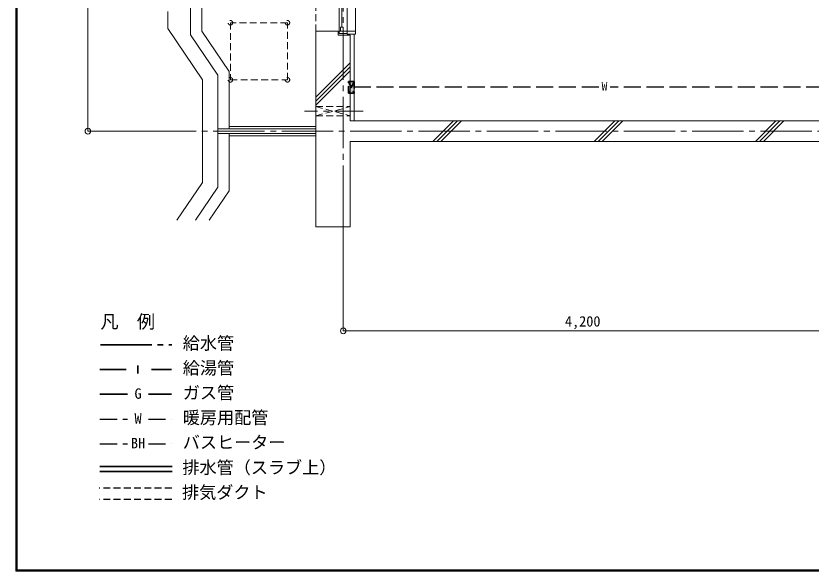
# Model space of a CAD drawing. Units: millimetres at full size, sheet at 1:50; details may follow other scales. Extents: x -9674 to 9699, y -6794 to 6791.
# Drawn here: x -9674 to -2700, y -6794 to -1928 of the extents above; entities that cross this region are included whole.
import ezdxf
from ezdxf.enums import TextEntityAlignment as Align

# ---------------------------------------------------------------- set-up
doc = ezdxf.new("R2010")
doc.units = ezdxf.units.MM
doc.header["$LTSCALE"] = 50
doc.header["$PDMODE"] = 32
doc.header["$PDSIZE"] = 50
for name, pattern in [('CHAIN1', [8, 5, -1, 1, -1]), ('CHAIN2', [12, 9, -1, 1, -1]), ('DASHED1', [1.8, 1.2, -0.6]), ('DASHED3', [4, 3, -1])]:
    doc.linetypes.add(name, pattern=pattern)
for name, color, linetype, lineweight in [('0-0_図面枠', 7, 'Continuous', 9), ('1-0_芯', 134, 'CHAIN2', 9), ('1-1_躯体', 134, 'Continuous', 9), ('1-3_建具', 134, 'Continuous', 9), ('1-6_ﾊﾞﾙｺﾆｰ・階段', 134, 'Continuous', 9), ('1-7_その他', 134, 'DASHED1', 9), ('1-8_ハッチ', 134, 'Continuous', 9), ('1-B_寸法', 134, 'Continuous', 9), ('1-C_梁', 134, 'DASHED1', 9), ('2-0_芯', 3, 'Continuous', 35), ('2-2', 5, 'DASHED3', 25), ('2-9_金物', 1, 'CHAIN2', 35), ('2-A_文字', 6, 'Continuous', 35), ('2-C', 2, 'DASHED1', 25)]:
    doc.layers.add(name, color=color, linetype=linetype, lineweight=lineweight)
doc.layers.add('2-F_補助線', color=7, linetype='Continuous')
doc.styles.add('ＭＳ ゴシック', font='')
doc.styles.get('ＭＳ ゴシック').set_extended_font_data('MS Gothic')

msp = doc.modelspace()

# ---------------------------------------------------------------- linework, layer by layer
at = {"layer": '0-0_図面枠'}
for p, q in [((-9673.92, 6791.43), (-9673.92, -6793.93)), ((-9672.16, 6789.66), (-9672.16, -6792.16)), ((-9670.4, 6787.9), (-9670.4, -6790.4)), ((-9668.64, -6788.64), (-9668.64, 6786.14)), ((-9666.87, 6784.38), (-9666.87, -6786.88)), ((-9665.11, 6782.61), (-9665.11, -6785.11)), ((-9663.35, 6780.85), (-9663.35, -6783.35)), ((-9673.92, -6793.93), (9698.92, -6793.93)), ((-9672.16, -6792.16), (9697.16, -6792.16)), ((-9670.4, -6790.4), (9695.4, -6790.4)), ((9693.64, -6788.64), (-9668.64, -6788.64)), ((-9666.87, -6786.88), (9691.87, -6786.88)), ((-9665.11, -6785.11), (9690.11, -6785.11)), ((-9663.35, -6783.35), (9688.35, -6783.35))]:
    msp.add_line(p, q, dxfattribs=at)
at = {"layer": '1-0_芯'}
for p, q in [((-6802.5, -3688.13), (-6802.5, 4241.87)), ((-8542.5, -2938.13), (8067.5, -2938.13))]:
    msp.add_line(p, q, dxfattribs=at)
at = {"layer": '1-1_躯体'}
for p, q in [((-7042.5, -3778.13), (-7042.5, -2063.13)), ((-7042.5, -2063.13), (-6847.5, -2063.13)), ((-6847.5, -2098.13), (-6847.5, -2063.13)), ((-6742.5, -2098.13), (-6847.5, -2098.13)), ((-6742.5, -2848.13), (-6742.5, -2098.13)), ((-6742.5, -2848.13), (6057.5, -2848.13)), ((-6742.5, -3028.13), (6057.5, -3028.13))]:
    msp.add_line(p, q, dxfattribs=at)
msp.add_lwpolyline([(-7042.5, -3778.13), (-6742.5, -3778.13), (-6742.5, -3028.13)], dxfattribs=at)
at = {"layer": '1-3_建具'}
for p, q in [((-6695.5, -2063.13), (-6695.5, 2366.87)), ((-6837.5, -348.13), (-6837.5, -2048.13)), ((-6767.5, -348.13), (-6767.5, -2048.13)), ((-6814.5, -2028.13), (-6814.5, -1215.63)), ((-6837.5, -2083.13), (-6837.5, -2048.13)), ((-6767.5, -2063.13), (-6837.5, -2063.13)), ((-6837.5, -2083.13), (-6767.5, -2083.13)), ((-6826.5, -2028.13), (-6826.5, -2063.13)), ((-6767.5, -2048.13), (-6767.5, -2063.13)), ((-6767.5, -2088.13), (-6767.5, -2063.13)), ((-6695.5, -2088.13), (-6767.5, -2088.13))]:
    msp.add_line(p, q, dxfattribs=at)
for points in [[(-6826.5, -2028.13), (-6802.5, -2028.13), (-6802.5, -2063.13)], [(-6695.5, -2088.13), (-6695.5, -2063.13), (-6767.5, -2063.13)]]:
    msp.add_lwpolyline(points, dxfattribs=at)
at = {"layer": '1-6_ﾊﾞﾙｺﾆｰ・階段'}
for p, q in [((-8042.5, 2841.87), (-8042.5, -2061.9)), ((-8142.5, 1211.87), (-8142.5, -2092.59)), ((-8042.5, -2061.9), (-7802.5, -2416)), ((-8142.5, -2092.59), (-7902.5, -2446.69)), ((-7802.5, -2918.13), (-7802.5, -2416)), ((-8037.5, -2488.13), (-8037.5, -3388.13)), ((-7902.5, -2446.69), (-7902.5, -3429.57)), ((-7042.5, -2918.13), (-7902.5, -2918.13)), ((-7042.5, -2898.13), (-7802.5, -2898.13)), ((-7042.5, -2958.13), (-7902.5, -2958.13)), ((-7802.5, -3460.27), (-7802.5, -2958.13)), ((-7042.5, -2978.13), (-7802.5, -2978.13)), ((-8261.83, -3719.11), (-8037.5, -3388.13)), ((-8098.75, -3719.11), (-7902.5, -3429.57)), ((-7977.94, -3719.11), (-7802.5, -3460.27))]:
    msp.add_line(p, q, dxfattribs=at)
msp.add_lwpolyline([(-8342.5, -1888.13), (-8342.5, -2038.13), (-8037.5, -2488.13)], dxfattribs=at)
at = {"layer": '1-7_その他'}
for p, q in [((-7792.5, -1988.13), (-7792.5, -2488.13)), ((-7292.5, -1988.13), (-7792.5, -1988.13)), ((-7292.5, -2488.13), (-7292.5, -1988.13)), ((-7792.5, -2488.13), (-7292.5, -2488.13)), ((-7042.5, -2723.13), (-6742.5, -2723.13)), ((-7042.5, -2803.13), (-6742.5, -2723.13)), ((-7042.5, -2723.13), (-6742.5, -2803.13)), ((-7042.5, -2803.13), (-6742.5, -2803.13))]:
    msp.add_line(p, q, dxfattribs=at)
at = {"layer": '1-7_その他', "linetype": 'CHAIN1'}
msp.add_line((-6627.5, -2763.13), (-7142.5, -2763.13), dxfattribs=at)
at = {"layer": '1-7_その他'}
for centre in [(-7792.5, -1988.13), (-7292.5, -1988.13), (-7792.5, -2488.13), (-7292.5, -2488.13)]:
    msp.add_circle(centre, 20, dxfattribs=at)
at = {"layer": '1-8_ハッチ'}
for p, q in [((-6707.5, -2848.13), (-6707.5, -2088.13)), ((-7042.5, -2639.5), (-6742.5, -2339.5)), ((-7042.5, -2674.86), (-6742.5, -2374.86)), ((-7042.5, -2710.21), (-6742.5, -2410.21)), ((-6016.91, -3028.13), (-5836.91, -2848.13)), ((-5981.56, -3028.13), (-5801.56, -2848.13)), ((-5946.2, -3028.13), (-5766.2, -2848.13)), ((-4602.7, -3028.13), (-4422.7, -2848.13)), ((-4567.34, -3028.13), (-4387.34, -2848.13)), ((-4531.99, -3028.13), (-4351.99, -2848.13)), ((-3188.49, -3028.13), (-3008.49, -2848.13)), ((-3153.13, -3028.13), (-2973.13, -2848.13)), ((-3117.78, -3028.13), (-2937.78, -2848.13))]:
    msp.add_line(p, q, dxfattribs=at)
at = {"layer": '1-B_寸法'}
for p, q in [((-9042.5, -2938.13), (-9042.5, -138.13)), ((-9042.5, -2938.13), (-8542.5, -2938.13)), ((-6802.5, -4688.13), (-6802.5, -3688.13)), ((-6802.5, -4688.13), (-2602.5, -4688.13))]:
    msp.add_line(p, q, dxfattribs=at)
for p in [(-9042.5, -2938.13), (-6802.5, -4688.13)]:
    msp.add_point(p, dxfattribs=at)
at = {"layer": '1-C_梁'}
msp.add_line((-7042.5, -2063.13), (-7042.5, 2366.87), dxfattribs=at)
at = {"layer": '2-0_芯'}
for p, q in [((-8938.03, -5876.3), (-8303.88, -5876.3)), ((-8938.03, -5922.12), (-8303.88, -5922.12))]:
    msp.add_line(p, q, dxfattribs=at)
at = {"layer": '2-2', "color": 4, "linetype": 'DASHED1', "lineweight": 35}
for p, q in [((-6707.5, -2504.01), (-6757.5, -2604.01)), ((-6757.5, -2504.01), (-6707.5, -2604.01)), ((-6757.5, -2604.01), (-6757.5, -2504.01)), ((-6757.5, -2504.01), (-6707.5, -2504.01)), ((-6707.5, -2504.01), (-6707.5, -2604.01)), ((-6757.5, -2604.01), (-6707.5, -2604.01))]:
    msp.add_line(p, q, dxfattribs=at)
at = {"layer": '2-2'}
for p, q in [((-4561.96, -2554.01), (-6707.5, -2554.01)), ((-1992.3, -2554.01), (-4461.96, -2554.01)), ((-8936.39, -5461.4), (-8694.52, -5461.4)), ((-8510.6, -5461.4), (-8310.08, -5461.4)), ((-8936.39, -5678.61), (-8694.52, -5678.61)), ((-8510.6, -5678.61), (-8310.08, -5678.61))]:
    msp.add_line(p, q, dxfattribs=at)
at = {"layer": '2-2', "color": 4, "linetype": 'Continuous', "lineweight": 35}
for p, q in [((-8936.39, -5244.2), (-8694.52, -5244.2)), ((-8510.6, -5244.2), (-8310.08, -5244.2))]:
    msp.add_line(p, q, dxfattribs=at)
at = {"layer": '2-2', "color": 150}
msp.add_solid([(-6757.5, -2504.01), (-6757.5, -2604.01), (-6707.5, -2504.01), (-6707.5, -2604.01)], dxfattribs=at)
at = {"layer": '2-9_金物'}
msp.add_line((-8933.22, -4809.79), (-8307.58, -4809.79), dxfattribs=at)
at = {"layer": '2-A_文字'}
for p, q in [((-8603.97, -5061.41), (-8603.97, -4992.58)), ((-8936.39, -5026.99), (-8705.48, -5026.99)), ((-8483.97, -5026.99), (-8310.08, -5026.99))]:
    msp.add_line(p, q, dxfattribs=at)
at = {"layer": '2-C'}
for p, q in [((-8307.14, -6066.41), (-8944.46, -6066.41)), ((-8307.14, -6166.41), (-8942.19, -6166.41))]:
    msp.add_line(p, q, dxfattribs=at)

# ---------------------------------------------------------------- texts
at = {"layer": '1-B_寸法', "style": 'ＭＳ ゴシック'}
msp.add_text('4,200', height=91.64, dxfattribs=at).set_placement((-4858.75, -4678.13), align=Align.BOTTOM_LEFT)
at = {"layer": '2-2', "color": 7, "style": 'ＭＳ ゴシック'}
for s, height, p in [('W', 73.31, (-4536.96, -2604.01)), ('G', 91.64, (-8633.81, -5311.22)), ('W', 91.64, (-8633.81, -5528.43)), ('BH', 91.64, (-8665.06, -5745.63))]:
    msp.add_text(s, height=height, dxfattribs=at).set_placement(p, align=Align.BOTTOM_LEFT)
at = {"layer": '2-F_補助線', "style": 'ＭＳ ゴシック'}
for s, height, p in [('凡\u3000例', 117.3, (-8933.22, -4701.51)), ('給水管', 110, (-8210.36, -4884.79)), ('給湯管', 110, (-8210.36, -5101.99)), ('ガス管', 110, (-8210.36, -5319.2)), ('暖房用配管', 110, (-8210.36, -5536.4)), ('バスヒーター', 110, (-8210.36, -5753.61)), ('排水管（スラブ上）', 110, (-8213.53, -5974.21)), ('排気ダクト', 110, (-8216.69, -6191.41))]:
    msp.add_text(s, height=height, dxfattribs=at).set_placement(p, align=Align.BOTTOM_LEFT)

doc.saveas('drawing.dxf')
